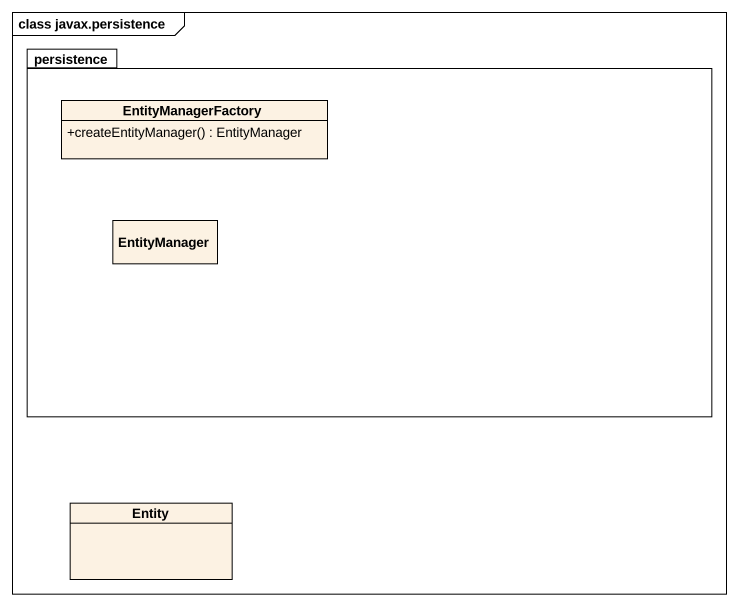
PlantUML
@startuml
mainframe class javax.persistence
hide circle
hide empty members
skinparam classAttributeIconSize 0
package persistence {
  class EntityManagerFactory {
    +createEntityManager() : EntityManager
  }
  class EntityManager
}
class "Entity" as Entity_
@enduml
